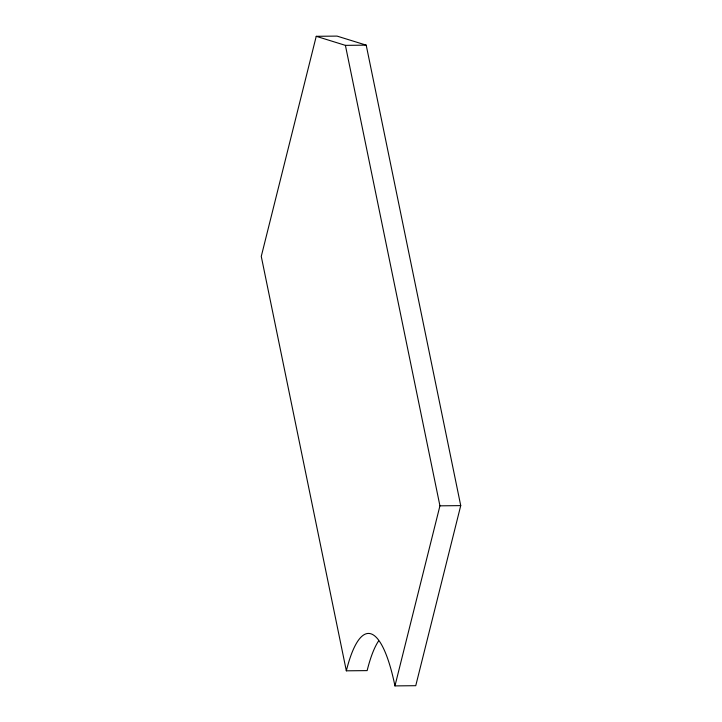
<?xml version="1.0" encoding="UTF-8"?>
<svg xmlns="http://www.w3.org/2000/svg" width="722" height="722" viewBox="0 0 722 722"><rect width="100%" height="100%" fill="white"/><g stroke="black" fill="none" stroke-linecap="round" stroke-linejoin="round"><path stroke-width="1.08" d="M316.236 36.308L261.265 256.391L346.334 670.819A152.523 34.358 89.4 0 1 394.952 685.9L415.755 685.692L460.735 505.617L366.207 45.143L337.039 36.1L316.236 36.308L345.405 45.36L366.207 45.143M394.952 685.9L439.933 505.833L345.405 45.36M439.933 505.833L460.735 505.617M346.334 670.819L367.137 670.612A152.523 34.358 89.4 0 1 378.499 641.091"/></g></svg>
